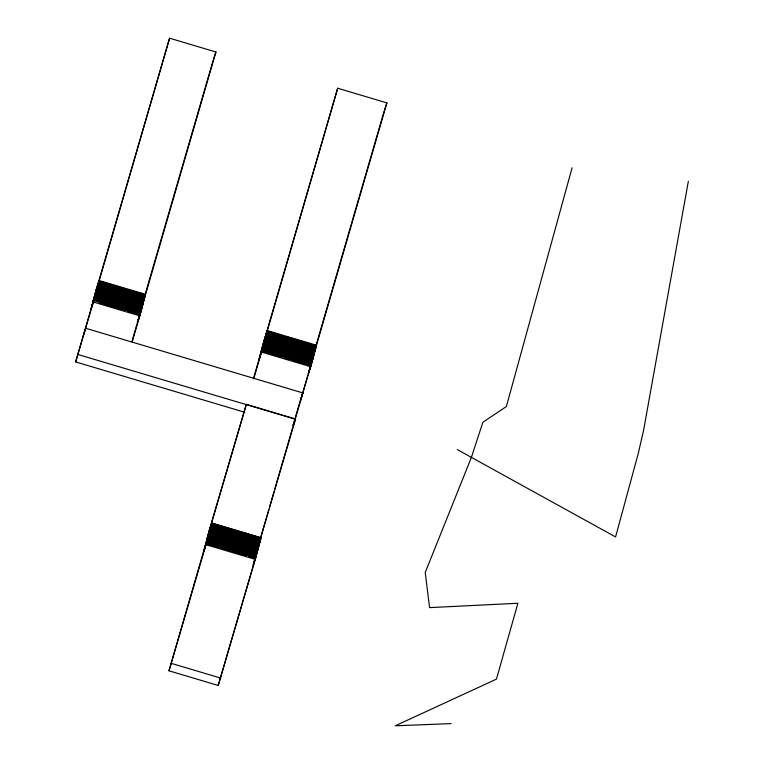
<?xml version="1.0" encoding="UTF-8"?>
<svg xmlns="http://www.w3.org/2000/svg" width="764" height="764" viewBox="0 0 764 764"><rect width="100%" height="100%" fill="white"/><g stroke="black" fill="none" stroke-linecap="round" stroke-linejoin="round"><path stroke-width="1.15" d="M688.354 181.307L643.498 430.791L638.198 453.73L615.574 536.939L457.264 449.576M572.083 167.822L506.36 406.553L482.877 422.244L471.312 457.617L425.223 572.484L429.569 607.628L517.896 603.264L496.457 679.129L395.227 725.8L451.18 723.604M94.975 294.245L93.141 300.997L96.102 292.125L142.448 305.925M91.174 308.379L93.294 300.558M97.907 285.192L169.589 38.2L215.935 52L143.976 300.042L114.581 291.294M244.728 412.264L75.646 361.926L91.327 307.94M96.226 291.514L98.059 284.752L144.406 298.552M75.646 361.926L94.421 298.447L140.757 312.247M143.336 300.577L213.242 60.031M141.321 308.035L140.882 309.535L144.129 299.603L97.782 285.812M142.161 304.874L141.732 306.374L144.683 297.502L98.346 283.702M139.487 314.797L139.917 313.307M131.933 341.479L136.918 324.356M137.673 321.73L137.243 323.229L139.764 315.847L93.428 302.047M138.236 319.629L137.797 321.119L140.48 313.297L94.134 299.507M139.077 316.468L138.647 317.958L141.598 309.086L95.261 295.286M144.129 299.603L142.008 307.424L126.184 302.706M140.328 313.737L142.161 306.985L95.825 293.185M132.134 342.1L140.48 313.297M262.635 345.777L337.688 88.242L386.909 102.901L316.067 346.732M260.954 352.099L262.787 345.338M259.273 358.421L261.107 351.66M337.688 88.242L265.719 336.294L271.315 337.955M209.26 530.598L207.139 538.41L210.1 529.538L259.321 544.197M209.307 530.417L246.333 404.337L295.553 418.997L258.48 545.248M253.352 378.868L259.426 357.982M205.459 544.732L207.292 537.971M262.358 348.938L264.191 342.176L313.412 356.826M207.856 537.971L257.076 552.62L218.218 685.461L168.997 670.802L205.612 544.293M210.234 528.927L211.781 523.216L261.002 537.875L260.572 539.365M208.82 532.088L246.333 404.337M253.887 378.352L262.51 348.499L311.731 363.148M208.543 535.249L210.387 528.487L259.598 543.137L256.36 553.069M168.997 670.802L206.738 542.182L255.959 556.832L253.151 565.264M313.966 352.624L313.536 354.114L316.497 345.242L267.276 330.583L264.315 339.455M314.3 351.478L384.216 110.933M311.731 361.047L311.292 362.537L314.252 353.665L265.032 339.015M294.703 419.703L293.042 425.414L294.875 420.238M295.362 417.421L300.347 400.298M258.194 546.308L257.764 547.798L260.725 538.926L211.504 524.276M259.521 541.647L268.813 509.684M269.472 507.401L274.123 491.424M274.782 489.141L292.698 427.496M307.882 375.258L300.586 400.365L312.848 358.937L263.637 344.287L260.677 353.149M308.646 372.641L308.207 374.131L310.738 366.749L261.517 352.099M309.487 369.48L309.048 370.97L312.008 362.098L262.787 347.439M255.52 556.221L255.95 554.731M218.218 685.461L255.243 559.382L206.022 544.722M253.276 564.653L253.705 563.163M260.725 538.926L258.891 545.687L233.163 538.028M169.589 38.2L94.822 294.684L98.059 284.752M96.226 289.413L99.186 280.541L145.532 294.341L143.336 300.729M95.662 291.523L98.623 282.651L144.969 296.442M94.258 296.785L97.219 287.913L143.565 301.713M93.705 298.896L96.665 290.024L143.002 303.824M92.578 303.107L95.538 294.236L141.884 308.035M92.024 305.218L94.975 296.346L141.321 310.146M91.46 307.319L94.421 298.447M90.897 309.43L93.857 300.558L140.204 314.357M83.276 335.663L85.797 328.3L303.107 393.002M213.576 58.885L215.935 52M142.438 303.824L145.246 295.391L98.909 281.591M140.843 310.146L143.288 302.764L96.942 288.973M140.127 312.696L142.725 304.874L96.379 291.074L94.268 298.886L102.175 301.245M139.354 315.417L142.161 306.985M138.083 320.068L141.044 311.196L94.698 297.397M263.475 342.616L266.722 332.693L315.933 347.353L312.973 356.215M262.911 344.726L266.159 334.804L315.379 349.454L312.696 357.275M262.358 346.837L265.318 337.965L314.529 352.615L312.696 359.376L307.109 357.714M261.794 348.938L264.755 340.066L313.975 354.725M261.231 351.048L264.191 342.176M260.113 355.26L263.074 346.388L312.295 361.047M259.55 357.371L262.51 348.499M258.986 359.472L261.947 350.6L311.168 365.259M208.266 534.198L211.227 525.326L260.438 539.976M207.703 536.299L210.663 527.437L259.884 542.087M206.586 540.52L209.537 531.649L258.757 546.298L256.16 554.12M205.736 543.681L208.983 533.75L258.194 548.409L255.396 556.841M205.182 545.783L208.142 536.911L257.353 551.57M204.618 547.893L207.579 539.021L256.799 553.671M204.055 549.994L207.015 541.132L256.236 555.781M203.501 552.105L206.452 543.233L255.673 557.892M384.55 109.787L386.909 102.901M312.008 359.997L314.816 351.564L265.595 336.905M310.728 364.648L313.689 355.776L264.478 341.126M310.451 365.698L313.135 357.886L263.914 343.227M309.764 368.42L312.572 359.987L263.351 345.338M308.484 373.071L311.445 364.208L262.233 349.549M300.701 399.247L302.869 392.935L295.238 419.188L78.167 354.563M293.032 426.36L295.553 418.997M257.201 549.908L260.161 541.036L210.94 526.377M254.679 559.382L257.64 550.51L208.419 535.86M254.116 561.492L257.076 552.62M253.915 562.543L256.513 554.731L207.302 540.072M102.405 282.04L118.229 286.758M120.492 287.426L126.146 289.107M130.663 290.454L145.361 294.828M267.113 331.079L274.944 333.41M277.179 334.078L282.766 335.74M287.245 337.077L292.841 338.738M295.076 339.407L302.907 341.737M305.142 342.406L310.738 344.067M312.973 344.736L316.325 345.739M266.999 331.643L316.22 346.293L314.376 353.054L294.245 347.057M98.757 282.031L114.581 286.748M116.835 287.417L142.83 295.162M267.963 332.416L271.315 333.41M273.56 334.078L299.287 341.737M301.522 342.406L307.118 344.067M309.353 344.736L314.94 346.398M99.606 283.425L102.997 284.437M105.251 285.106L110.904 286.786M113.167 287.465L131.255 292.851M133.509 293.519L139.163 295.2M141.426 295.878L144.816 296.881M266.56 333.133L269.921 334.135M272.156 334.794L295.649 341.794M297.884 342.463L303.48 344.125M307.949 345.452L315.78 347.792M266.435 333.744L315.656 348.403M101.583 285.153L127.578 292.889M129.842 293.567L143.403 297.597M266.283 334.183L292.01 341.842M296.489 343.179L315.503 348.842M100.17 285.87L115.994 290.578M118.258 291.256L123.911 292.937M128.428 294.283L144.253 298.991M266.006 335.243L274.954 337.908M277.189 338.567L282.785 340.238M285.02 340.906L315.217 349.893M315.093 350.504L265.872 335.854L264.038 342.616L284.179 348.613M97.63 286.252L112.327 290.626M273.55 338.624L307.109 348.613M309.344 349.282L314.94 350.943M97.505 286.863L143.842 300.663M97.353 287.302L108.65 290.664M113.177 292.01L139.172 299.755M266.56 337.678L269.921 338.681M272.156 339.35L295.649 346.34M297.884 347.009L303.47 348.671M305.715 349.339L313.546 351.669M101.593 289.699L127.588 297.444M129.851 298.113L143.412 302.152M265.165 338.404L276.348 341.728M278.583 342.396L284.179 344.058M286.414 344.726L292.01 346.398M96.789 289.403L116.004 295.133M118.267 295.802L123.921 297.483M126.175 298.161L143.135 303.203M264.879 339.455L272.71 341.785M274.944 342.453L280.541 344.115M285.02 345.452L308.503 352.443M310.747 353.111L314.099 354.104M96.512 290.463L112.337 295.171M114.59 295.849L132.678 301.226M134.942 301.904L140.595 303.585M265.719 340.839L269.071 341.842M273.55 343.17L304.874 352.5M307.109 353.159L312.705 354.83M97.362 291.848L100.752 292.86M103.006 293.538L108.66 295.219M113.187 296.566L129.011 301.274M131.265 301.952L136.918 303.633M264.325 341.565L301.236 352.548M305.705 353.885L313.536 356.215M99.339 293.577L125.334 301.322M127.598 301.99L142.295 306.364M286.414 349.272L292.001 350.943M294.245 351.602L313.259 357.266M97.926 294.293L121.667 301.36M263.761 343.666L272.71 346.331M274.944 346.999L280.541 348.661M282.776 349.329L311.855 357.991M95.385 294.675L112.346 299.727M114.6 300.395L141.732 308.475M263.475 344.717L269.071 346.388M271.306 347.057L297.034 354.716M299.278 355.375L304.865 357.046M95.108 295.725L100.762 297.416M103.016 298.084L108.669 299.765M110.933 300.443L129.02 305.829M131.274 306.498L136.928 308.178M263.198 345.777L285.574 352.433M287.808 353.102L293.405 354.763M295.639 355.432L301.236 357.103M303.47 357.762L311.301 360.092M99.349 298.132L125.344 305.867M127.607 306.545L141.168 310.576M262.921 346.827L274.104 350.16M276.339 350.829L281.935 352.49M284.17 353.159L289.766 354.821M294.236 356.158L312.132 361.487M94.545 297.836L113.76 303.556M116.023 304.234L121.677 305.915M126.194 307.262L140.891 311.636M262.635 347.878L270.466 350.218M272.71 350.877L278.297 352.548M282.776 353.875L306.259 360.866M308.503 361.534L311.855 362.537M104.439 301.914L110.092 303.604M112.346 304.273L138.351 312.018M263.475 349.272L266.837 350.265M271.306 351.602L302.63 360.923M307.099 362.26L310.461 363.253M95.118 300.281L98.508 301.293M100.762 301.961L108.679 304.32M110.942 304.989L134.674 312.056M262.081 349.988L293.395 359.319M295.639 359.978L301.226 361.649M303.461 362.308L311.292 364.638M99.358 302.678L125.353 310.423M127.617 311.091L140.051 314.797M261.794 351.039L281.935 357.036M284.17 357.705L289.766 359.366M292.001 360.035L311.015 365.698M211.829 523.053L261.049 537.713M211.351 524.715L246.027 535.039M248.262 535.698L253.858 537.369M256.093 538.028L259.454 539.031M211.074 525.766L234.558 532.756M236.802 533.425L242.389 535.086M244.633 535.755L260.285 540.415M211.905 527.15L215.267 528.153M217.501 528.812L223.098 530.483M225.332 531.152L230.929 532.814M233.163 533.482L260.008 541.475M213.863 528.869L219.459 530.531M223.928 531.868L247.421 538.859M249.656 539.527L255.252 541.189M212.468 529.595L235.961 536.586M238.196 537.254L243.783 538.916M246.027 539.585L253.858 541.915M256.093 542.583L259.445 543.576M209.947 529.977L232.323 536.643M234.558 537.302L242.389 539.632M244.623 540.301L258.051 544.302M209.823 530.588L259.044 545.248L256.924 553.06L234.548 546.403M209.67 531.028L223.088 535.029M225.332 535.698L230.919 537.359M213.863 533.415L219.459 535.086M221.694 535.745L255.252 545.744M209.26 532.699L258.48 547.358M209.107 533.138L235.952 541.132M238.187 541.8L243.783 543.462M246.018 544.13L257.21 547.463M208.83 534.189L224.492 538.859M226.727 539.518L232.313 541.189M234.558 541.848L258.041 548.848M257.917 549.459L208.696 534.81L206.586 542.621L222.248 547.282M209.661 535.583L213.022 536.576M215.257 537.245L220.853 538.906M223.088 539.575L230.919 541.905M233.154 542.574L257.764 549.899M211.618 537.302L219.449 539.632M221.694 540.291L245.177 547.291M247.421 547.96L253.008 549.622M210.224 538.018L241.548 547.339M246.018 548.676L257.201 552.009M207.703 538.41L232.313 545.735M207.426 539.46L220.844 543.452M223.088 544.121L256.647 554.11M211.618 541.848L245.177 551.837M247.412 552.506L253.008 554.167M210.224 542.564L233.708 549.555M235.952 550.223L241.539 551.894M243.773 552.553L254.966 555.886M224.482 547.95L230.079 549.612M232.313 550.281L255.806 557.271M207.426 544.006L218.609 547.339M220.844 548.008L246.571 555.667M248.806 556.326L255.52 558.331M171.518 663.438L220.739 678.098"/></g></svg>
